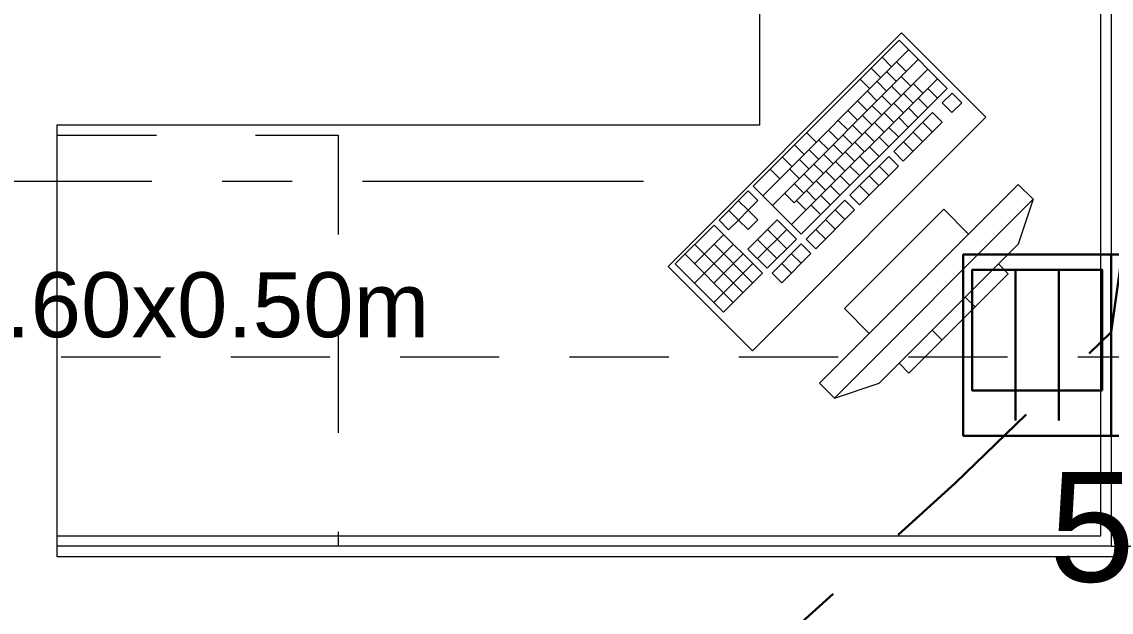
# Model space of a CAD drawing. Header units: inches. Extents: x -19 to 5698, y -728 to 92.
# Drawn here: x 195.96 to 197.511, y 16.537 to 17.377 of the extents above; entities that cross this region are included whole.
import ezdxf

# ---------------------------------------------------------------- set-up
doc = ezdxf.new("R2010")
doc.units = ezdxf.units.IN
doc.header["$MEASUREMENT"] = 0
for name, pattern in [('HIDDEN', [0.375, 0.25, -0.125]), ('Hidden Line', [0.195611, 0.141111, -0.0545]), ('Punto & Raya', [0.65, 0.5, -0.075, 0, -0.075]), ('Rayas', [0.282222, 0.141111, -0.141111])]:
    doc.linetypes.add(name, pattern=pattern)
doc.layers.get('0').update_dxf_attribs({"color": 61})
doc.layers.add('00 conduct tomacorr', color=120, linetype='HIDDEN', lineweight=30)
doc.layers.add('00 IE LUZ EMERGENCIA', color=253, linetype='Continuous', lineweight=0)
for name, color, linetype in [('02 _ ARQ _ ALB _ Ejes Generales', 251, 'Continuous'), ('08 _ STR _ EXT _ 09 Vigas', 251, 'Continuous'), ('Interior - Mobiliario', 7, 'Continuous'), ('Notas - Etiquetas', 7, 'Continuous')]:
    doc.layers.add(name, color=color, linetype=linetype)
doc.styles.add('Annotative', font='arial.ttf')
doc.styles.add('Estilo_Generado_4', font='swisse.ttf')

# ---------------------------------------------------------------- blocks, each defined once
blk = doc.blocks.new('CAJA POP UP 6 MODULOS')
at = {"layer": '00 conduct tomacorr', "linetype": 'Continuous'}
for p, q in [((-0.095, -0.165), (-0.095, -0.0151)), ((-0.052, -0.165), (-0.052, -0.0151)), ((0.052, -0.165), (0.052, -0.0151)), ((0.095, -0.165), (0.095, -0.0151)), ((0, -0.165), (0, -0.18))]:
    blk.add_line(p, q, dxfattribs=at)
for points in [[(-0.147, 0), (0.147, 0), (0.147, -0.18), (-0.147, -0.18)], [(0, 0), (0.147, 0), (0.147, -0.18), (0, -0.18)]]:
    blk.add_lwpolyline(points, close=True, dxfattribs=at)
for points in [[(-0.138, -0.045), (-0.009, -0.045), (-0.009, -0.165), (-0.138, -0.165), (-0.138, -0.045)], [(0.009, -0.045), (0.138, -0.045), (0.138, -0.165), (0.009, -0.165), (0.009, -0.045)]]:
    blk.add_lwpolyline(points, dxfattribs=at)
at = {"color": 1, "insert": (-0.1807, -0.168), "char_height": 0.05, "attachment_point": 1, "rotation": 180}
blk.add_mtext_dynamic_manual_height_columns('{\\fVerdana|b0|i0|c0|p34;2T}', width=0.000481, gutter_width=0.1561, heights=[0], dxfattribs=at)

msp = doc.modelspace()

# ---------------------------------------------------------------- linework, layer by layer
at = {"layer": '00 conduct tomacorr'}
for centre, radius, start, end in [((192.3142, 17.7743), 5.264, 350.8266, 29.8415), ((190.7292, 23.7242), 9.596, 285.59957, 314.96879)]:
    msp.add_arc(centre, radius, start, end, dxfattribs=at)
at = {"layer": '02 _ ARQ _ ALB _ Ejes Generales', "color": 251, "linetype": 'Punto & Raya', "lineweight": 13, "true_color": 0x636466}
msp.add_line((190.8454, 17.15), (196.8454, 17.15), dxfattribs=at)
at = {"layer": '08 _ STR _ EXT _ 09 Vigas', "color": 251, "linetype": 'Hidden Line', "lineweight": 13, "true_color": 0x636466}
msp.add_line((194.57, 16.9), (201.07, 16.9), dxfattribs=at)
at = {"layer": 'Interior - Mobiliario', "color": 175, "linetype": 'Continuous', "lineweight": 13}
for p, q in [((197.4959, 16.6455), (197.4959, 17.9305)), ((197.2089, 17.3509), (197.0012, 17.1432)), ((197.2775, 17.2823), (197.2089, 17.3509)), ((197.2226, 17.3372), (197.0149, 17.1295)), ((197.2363, 17.3235), (197.0286, 17.1158)), ((197.1847, 17.3267), (197.1984, 17.313)), ((197.2053, 17.3199), (197.219, 17.3062)), ((197.2501, 17.3098), (197.0597, 17.1194)), ((197.1691, 17.3111), (197.1828, 17.2974)), ((197.1915, 17.306), (197.2052, 17.2923)), ((197.2638, 17.2961), (197.0561, 17.0883)), ((197.1535, 17.2955), (197.1672, 17.2818)), ((197.1776, 17.2922), (197.1913, 17.2785)), ((197.2121, 17.2993), (197.2258, 17.2855)), ((197.2293, 17.289), (197.243, 17.2753)), ((197.0698, 17.0746), (197.2775, 17.2823)), ((197.1638, 17.2783), (197.1775, 17.2646)), ((197.1983, 17.2854), (197.212, 17.2717)), ((197.2154, 17.2752), (197.2291, 17.2614)), ((197.2499, 17.2822), (197.2636, 17.2685)), ((197.2843, 17.2755), (197.2705, 17.2616)), ((197.2981, 17.2618), (197.2843, 17.2755)), ((197.1499, 17.2645), (197.1636, 17.2508)), ((197.1706, 17.2577), (197.1843, 17.244)), ((197.1844, 17.2716), (197.1981, 17.2578)), ((197.2016, 17.2613), (197.2153, 17.2476)), ((197.2361, 17.2684), (197.2498, 17.2547)), ((197.2705, 17.2616), (197.2842, 17.2479)), ((197.2842, 17.2479), (197.2981, 17.2618)), ((197.1361, 17.2507), (197.1498, 17.2369)), ((197.1567, 17.2439), (197.1704, 17.2302)), ((197.1877, 17.2475), (197.2015, 17.2337)), ((197.2566, 17.2478), (197.2013, 17.1924)), ((197.2222, 17.2545), (197.2359, 17.2408)), ((197.2704, 17.2341), (197.2566, 17.2478)), ((197.1222, 17.2368), (197.1359, 17.2231)), ((197.1429, 17.23), (197.1566, 17.2163)), ((197.1739, 17.2336), (197.1876, 17.2199)), ((197.1945, 17.2268), (197.2082, 17.2131)), ((197.2084, 17.2407), (197.2221, 17.227)), ((197.215, 17.1787), (197.2704, 17.2341)), ((197.2428, 17.2339), (197.2565, 17.2202)), ((197.0774, 17.2194), (197.0911, 17.2057)), ((197.1084, 17.223), (197.1221, 17.2092)), ((197.129, 17.2162), (197.1427, 17.2025)), ((197.16, 17.2198), (197.1738, 17.2061)), ((197.1807, 17.213), (197.1944, 17.1993)), ((197.2289, 17.2201), (197.2427, 17.2064)), ((197.0601, 17.2021), (197.0738, 17.1883)), ((197.0807, 17.1953), (197.0944, 17.1816)), ((197.0945, 17.2091), (197.1083, 17.1954)), ((197.1152, 17.2023), (197.1289, 17.1886)), ((197.1462, 17.2059), (197.1599, 17.1922)), ((197.1668, 17.1991), (197.1805, 17.1854)), ((197.2151, 17.2063), (197.2288, 17.1925)), ((197.0427, 17.1847), (197.0565, 17.171)), ((197.0668, 17.1814), (197.0806, 17.1677)), ((197.1013, 17.1885), (197.115, 17.1748)), ((197.1324, 17.1921), (197.1461, 17.1784)), ((197.1943, 17.1855), (197.1389, 17.1301)), ((197.153, 17.1853), (197.1667, 17.1716)), ((197.208, 17.1718), (197.1943, 17.1855)), ((197.2013, 17.1924), (197.215, 17.1787)), ((197.0254, 17.1674), (197.0391, 17.1537)), ((197.053, 17.1676), (197.0667, 17.1539)), ((197.0875, 17.1746), (197.1012, 17.1609)), ((197.1047, 17.1644), (197.1184, 17.1507)), ((197.1185, 17.1782), (197.1322, 17.1645)), ((197.1391, 17.1714), (197.1529, 17.1577)), ((197.1527, 17.1164), (197.208, 17.1718)), ((197.1805, 17.1716), (197.1942, 17.1579)), ((197.0736, 17.1608), (197.0873, 17.1471)), ((197.0908, 17.1505), (197.1045, 17.1368)), ((197.1253, 17.1576), (197.139, 17.1439)), ((197.1666, 17.1578), (197.1803, 17.1441)), ((196.9943, 17.1363), (196.9527, 17.0947)), ((197.008, 17.1226), (196.9943, 17.1363)), ((197.0012, 17.1432), (197.0698, 17.0746)), ((197.0459, 17.1331), (197.0597, 17.1194)), ((197.0598, 17.1469), (197.0735, 17.1332)), ((197.077, 17.1367), (197.0907, 17.123)), ((197.3786, 17.1456), (197.0957, 16.8628)), ((197.1114, 17.1437), (197.1252, 17.13)), ((197.1528, 17.1439), (197.1665, 17.1302)), ((197.3998, 17.1244), (197.3786, 17.1456)), ((196.9804, 17.1224), (196.9941, 17.1087)), ((196.9941, 17.1087), (197.008, 17.1226)), ((197.0631, 17.1228), (197.0768, 17.1091)), ((197.132, 17.1232), (197.0766, 17.0678)), ((197.0976, 17.1299), (197.1113, 17.1162)), ((197.1169, 16.8415), (197.3998, 17.1244)), ((197.1457, 17.1095), (197.132, 17.1232)), ((197.1389, 17.1301), (197.1527, 17.1164)), ((197.3998, 17.1244), (197.3786, 17.0607)), ((196.9666, 17.1086), (196.9803, 17.0949)), ((196.9941, 17.1087), (196.9803, 17.0949)), ((197.0079, 17.095), (196.9941, 17.1087)), ((197.0838, 17.116), (197.0975, 17.1023)), ((197.0903, 17.0541), (197.1457, 17.1095)), ((197.1182, 17.1093), (197.1319, 17.0956)), ((197.2725, 17.1102), (197.1311, 16.9688)), ((197.3079, 17.0749), (197.2725, 17.1102)), ((196.9458, 17.0878), (196.8904, 17.0324)), ((197.0144, 17.0192), (196.9458, 17.0878)), ((196.9527, 17.0947), (196.9664, 17.081)), ((196.9664, 17.081), (196.9803, 17.0949)), ((196.9803, 17.0949), (196.994, 17.0812)), ((197.0354, 17.0951), (196.9939, 17.0536)), ((196.994, 17.0812), (197.0079, 17.095)), ((197.0628, 17.0677), (197.0354, 17.0951)), ((197.1043, 17.0955), (197.118, 17.0818)), ((196.9595, 17.0741), (196.918, 17.0326)), ((197.0491, 17.0814), (197.0076, 17.0399)), ((197.0216, 17.0813), (197.049, 17.0539)), ((197.0905, 17.0816), (197.1042, 17.0679)), ((197.1664, 16.9335), (197.3079, 17.0749)), ((196.9732, 17.0604), (196.9178, 17.005)), ((196.9181, 17.0601), (196.9867, 16.9915)), ((196.9457, 17.0603), (197.0005, 17.0054)), ((197.0077, 17.0674), (197.0352, 17.04)), ((197.0213, 17.0262), (197.0628, 17.0677)), ((197.0697, 17.0609), (197.0282, 17.0193)), ((197.0834, 17.0471), (197.0697, 17.0609)), ((197.0766, 17.0678), (197.0903, 17.0541)), ((197.3786, 17.0607), (197.1806, 16.8628)), ((196.9043, 17.0463), (196.9728, 16.9777)), ((196.987, 17.0467), (196.9454, 17.0051)), ((196.9939, 17.0536), (197.0213, 17.0262)), ((197.0419, 17.0056), (197.0834, 17.0471)), ((197.0559, 17.047), (197.0696, 17.0333)), ((196.8904, 17.0324), (196.959, 16.9639)), ((197.0007, 17.033), (196.9453, 16.9776)), ((197.042, 17.0332), (197.0557, 17.0194)), ((197.3503, 17.0325), (197.2089, 16.891)), ((197.3644, 17.0183), (197.3503, 17.0325)), ((196.959, 16.9639), (197.0144, 17.0192)), ((197.0282, 17.0193), (197.0419, 17.0056)), ((197.223, 16.8769), (197.3644, 17.0183)), ((197.3032, 16.9853), (197.3173, 16.9712)), ((197.1311, 16.9688), (197.1664, 16.9335)), ((197.256, 16.9382), (197.2702, 16.924)), ((197.2089, 16.891), (197.223, 16.8769)), ((197.0957, 16.8628), (197.1169, 16.8415)), ((197.1169, 16.8415), (197.1806, 16.8628)), ((196.0109, 16.6155), (196.0109, 16.6455)), ((196.0109, 16.6455), (197.4959, 16.6455)), ((197.4959, 16.6155), (196.0109, 16.6155)), ((197.5259, 16.6155), (197.4959, 16.6155))]:
    msp.add_line(p, q, dxfattribs=at)
at = {"layer": 'Interior - Mobiliario', "color": 175, "linetype": 'Rayas', "lineweight": 13}
for p, q in [((196.0109, 17.2155), (196.4109, 17.2155)), ((196.4109, 17.2155), (196.4109, 16.6305))]:
    msp.add_line(p, q, dxfattribs=at)
at = {"layer": 'Interior - Mobiliario', "color": 175, "linetype": 'Continuous', "lineweight": 13, "flags": 128}
for points in [[(197.5109, 16.6305), (196.0109, 16.6305), (196.0109, 17.2305), (197.0109, 17.2305), (197.0109, 17.9305), (197.5109, 17.9305)], [(197.5109, 16.6305), (199.0109, 16.6305), (199.0109, 17.2305), (198.0109, 17.2305), (198.0109, 17.9305), (197.5109, 17.9305)], [(197.3326, 17.2411), (197.2124, 17.3613), (196.8801, 17.0289), (197.0003, 16.9087)]]:
    msp.add_lwpolyline(points, close=True, dxfattribs=at)

# ---------------------------------------------------------------- block references
at = {"layer": '00 conduct tomacorr', "xscale": 1.432830642179531, "yscale": 1.432830642179531, "zscale": 1.432830642179531, "rotation": 180}
msp.add_blockref('CAJA POP UP 6 MODULOS', (197.5109, 16.7877), dxfattribs=at)

# ---------------------------------------------------------------- texts
at = {"layer": '00 IE LUZ EMERGENCIA', "style": 'Annotative'}
msp.add_attdef('5', (197.423, 16.58, 0), '', height=0.1562, dxfattribs=at)
at = {"layer": 'Notas - Etiquetas', "color": 171, "linetype": 'Continuous', "lineweight": 13, "insert": (195.2619, 16.9267), "char_height": 0.0925, "attachment_point": 7, "style": 'Estilo_Generado_4'}
msp.add_mtext('\\A1;{\\pql;\\fSwis721 Ex BT|b0|i0|c0|p34;VIGA-101\\fSwis721 Ex BT|b0|i0|c0|p34; \\fSwis721 Ex BT|b0|i0|c0|p34;0.60\\fSwis721 Ex BT|b0|i0|c0|p34;x\\fSwis721 Ex BT|b0|i0|c0|p34;0.50\\fSwis721 Ex BT|b0|i0|c0|p34;m}', dxfattribs=at)

doc.saveas('drawing.dxf')
